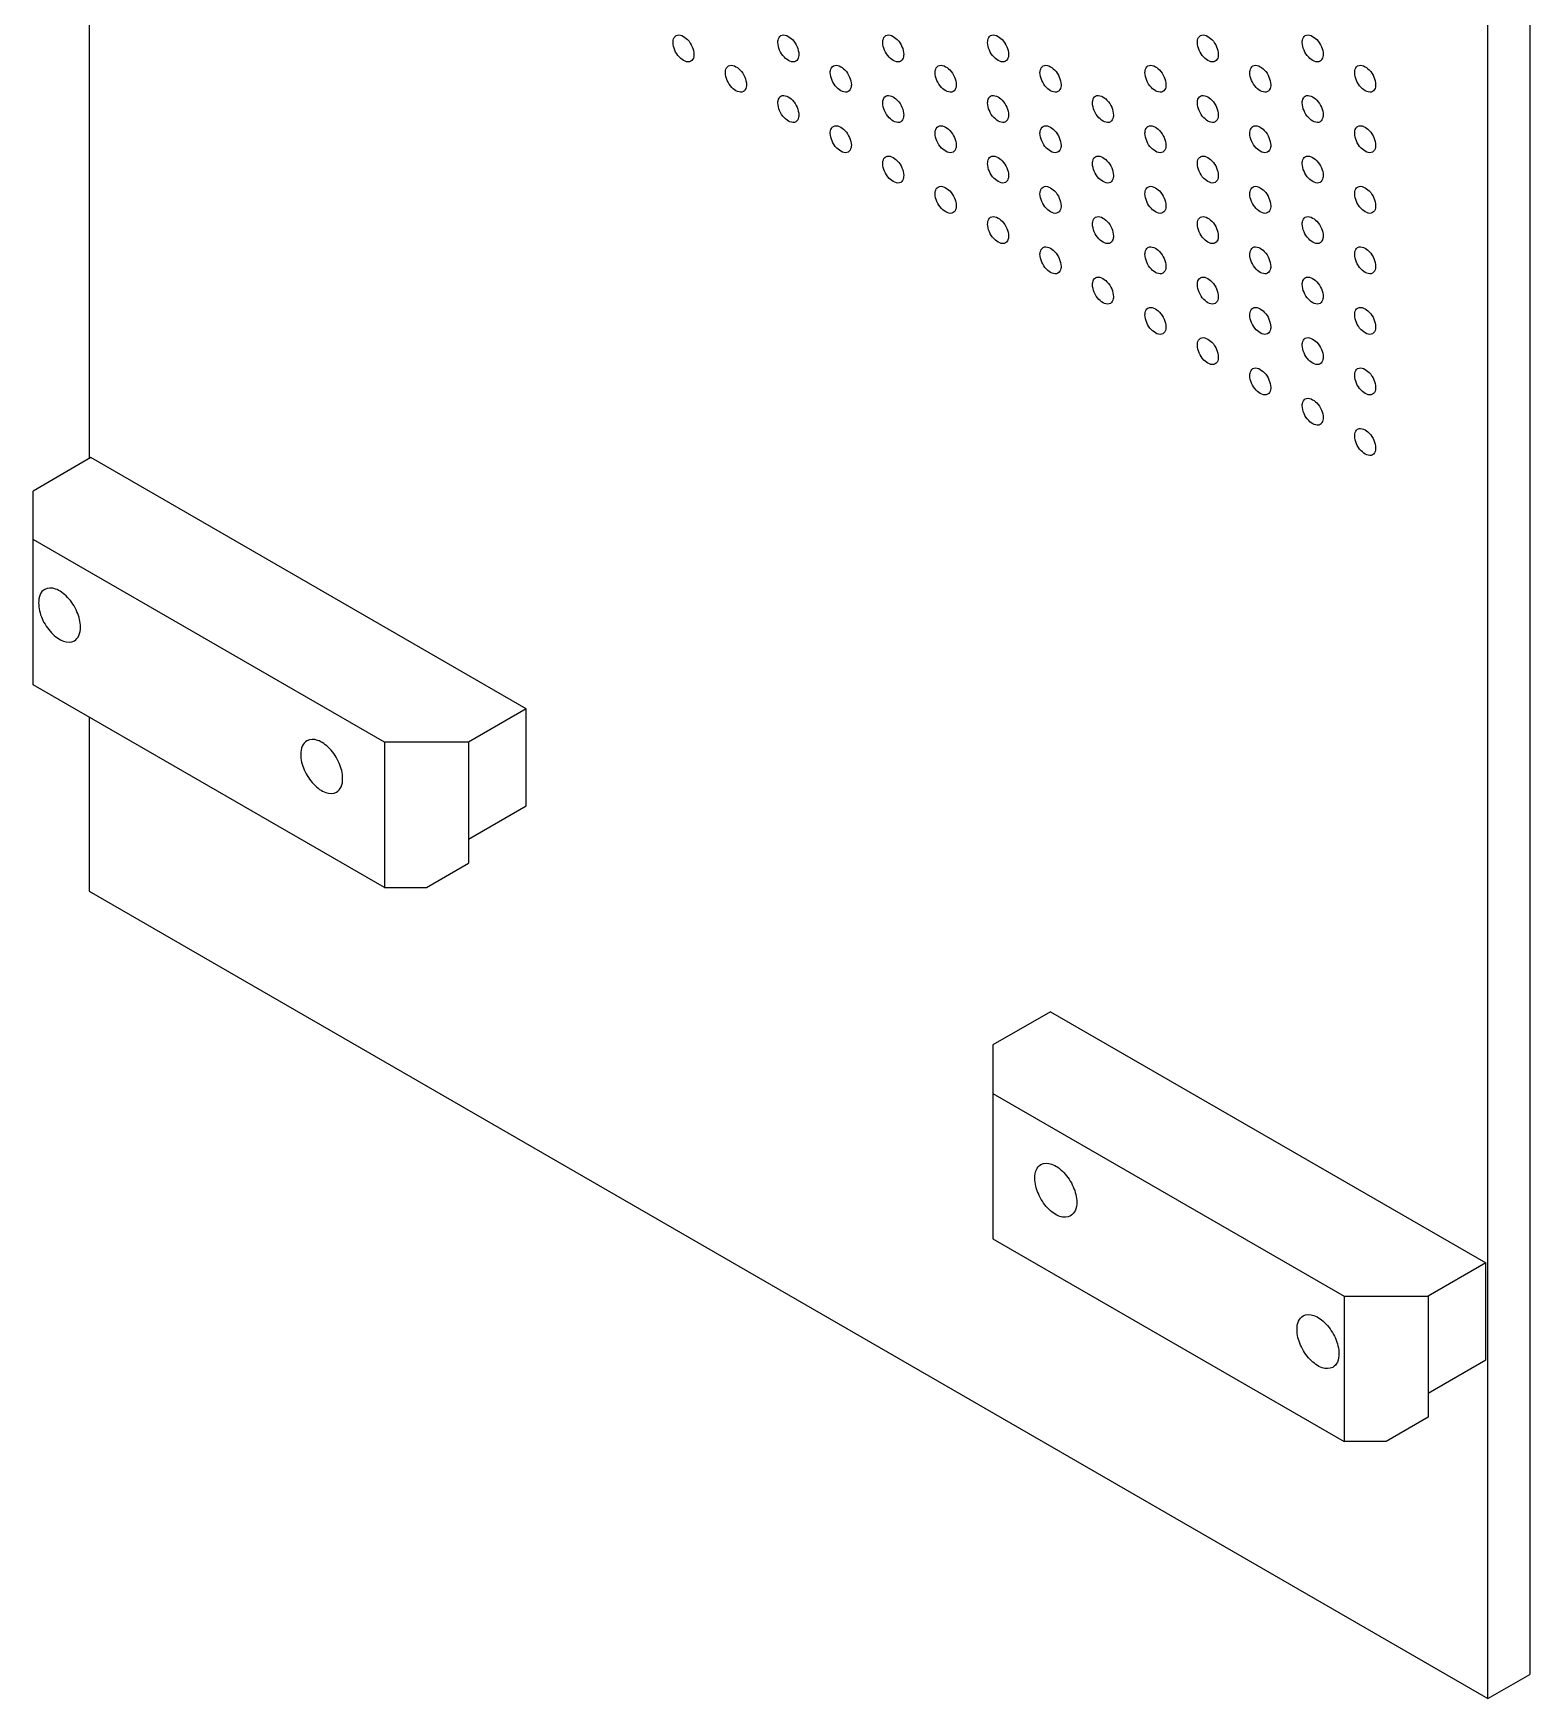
# Model space of a CAD drawing. Header units: millimetres. Extents: x 0 to 1189, y 0 to 858.
# Drawn here: x 881.5 to 982.4, y 364.9 to 477.2 of the extents above; entities that cross this region are included whole.
import ezdxf

# ---------------------------------------------------------------- set-up
doc = ezdxf.new("R2010")
doc.units = ezdxf.units.MM
doc.header["$LTSCALE"] = 65.395
doc.layers.get('0').update_dxf_attribs({"linetype": 'CONTINUOUS'})
doc.layers.add('AXIS', color=7, linetype='CONTINUOUS')

msp = doc.modelspace()

# ---------------------------------------------------------------- linework, layer by layer
at = {"color": 7, "linetype": 'Continuous'}
for p, q in [((885.27, 694.54), (885.27, 448.53)), ((982.41, 641.72), (982.41, 366.56)), ((979.58, 364.93), (979.58, 640.09)), ((885.4, 448.61), (881.51, 446.36)), ((914.75, 431.67), (885.4, 448.61)), ((881.51, 433.3), (881.51, 446.36)), ((905.2, 429.42), (881.51, 443.1)), ((905.2, 419.62), (881.51, 433.3)), ((914.75, 431.67), (910.86, 429.42)), ((914.75, 425.13), (914.75, 431.67)), ((885.27, 431.13), (885.27, 419.38)), ((910.86, 429.42), (905.2, 429.42)), ((905.2, 429.42), (905.2, 419.62)), ((910.86, 429.42), (910.86, 421.26)), ((910.86, 422.89), (914.75, 425.13)), ((908.03, 419.62), (910.86, 421.26)), ((885.27, 419.38), (979.58, 364.93)), ((905.2, 419.62), (908.03, 419.62)), ((950.1, 411.25), (946.21, 409.01)), ((950.1, 411.25), (979.45, 394.31)), ((946.21, 409.01), (946.21, 395.94)), ((946.21, 405.74), (969.9, 392.07)), ((946.21, 395.94), (969.9, 382.27)), ((979.45, 394.31), (975.56, 392.07)), ((979.45, 387.78), (979.45, 394.31)), ((969.9, 392.07), (975.56, 392.07)), ((969.9, 392.07), (969.9, 382.27)), ((975.56, 392.07), (975.56, 383.9)), ((975.56, 385.53), (979.45, 387.78)), ((975.56, 383.9), (972.73, 382.27)), ((972.73, 382.27), (969.9, 382.27)), ((979.58, 364.93), (982.41, 366.56))]:
    msp.add_line(p, q, dxfattribs=at)
for points, knots in [([(882.28, 439.73), (882.14, 439.65), (881.91, 439.36), (881.87, 439), (881.87, 438.81)], [0, 0, 0, 0, 0.44925, 1, 1, 1, 1]), ([(884.69, 437.18), (884.69, 437.53), (884.5, 438.27), (883.99, 439.06), (883.44, 439.54), (882.95, 439.82), (882.49, 439.85), (882.28, 439.73)], [0, 0, 0, 0, 0.271099, 0.563793, 0.698524, 0.816708, 1, 1, 1, 1]), ([(881.87, 438.81), (881.87, 438.45), (882.06, 437.71), (882.57, 436.92), (883.11, 436.45), (883.61, 436.16), (884.07, 436.14), (884.28, 436.26)], [0, 0, 0, 0, 0.271099, 0.563793, 0.698524, 0.816708, 1, 1, 1, 1]), ([(884.28, 436.26), (884.41, 436.34), (884.65, 436.63), (884.69, 436.99), (884.69, 437.18)], [0, 0, 0, 0, 0.44925, 1, 1, 1, 1]), ([(899.96, 429.52), (899.82, 429.44), (899.59, 429.15), (899.54, 428.79), (899.54, 428.6)], [0, 0, 0, 0, 0.44925, 1, 1, 1, 1]), ([(902.37, 426.97), (902.37, 427.33), (902.17, 428.07), (901.67, 428.86), (901.12, 429.33), (900.62, 429.62), (900.17, 429.64), (899.96, 429.52)], [0, 0, 0, 0, 0.271099, 0.563793, 0.698524, 0.816708, 1, 1, 1, 1]), ([(899.54, 428.6), (899.54, 428.25), (899.74, 427.51), (900.25, 426.72), (900.79, 426.24), (901.29, 425.96), (901.75, 425.93), (901.96, 426.05)], [0, 0, 0, 0, 0.271099, 0.563793, 0.698524, 0.816708, 1, 1, 1, 1]), ([(901.96, 426.05), (902.09, 426.13), (902.33, 426.42), (902.37, 426.78), (902.37, 426.97)], [0, 0, 0, 0, 0.44925, 1, 1, 1, 1])]:
    msp.add_open_spline(points, degree=3, knots=knots, dxfattribs=at)
at = {"layer": 'AXIS', "color": 7, "linetype": 'Continuous'}
for points, knots in [([(924.65, 476.61), (924.65, 476.66), (924.66, 476.83), (924.75, 477.01), (924.85, 477.07)], [0, 0, 0, 0, 0.294485, 1, 1, 1, 1]), ([(925.85, 475.34), (925.62, 475.2), (925.06, 475.53), (924.75, 476.06), (924.65, 476.43), (924.65, 476.61)], [0, 0, 0, 0, 0.422457, 0.722247, 1, 1, 1, 1]), ([(924.85, 477.07), (925.09, 477.21), (925.64, 476.87), (925.95, 476.35), (926.06, 475.97), (926.06, 475.79)], [0, 0, 0, 0, 0.422457, 0.722247, 1, 1, 1, 1]), ([(931.72, 476.61), (931.72, 476.66), (931.73, 476.83), (931.82, 477.01), (931.92, 477.07)], [0, 0, 0, 0, 0.294485, 1, 1, 1, 1]), ([(932.92, 475.34), (932.69, 475.2), (932.14, 475.53), (931.82, 476.06), (931.72, 476.43), (931.72, 476.61)], [0, 0, 0, 0, 0.422457, 0.722247, 1, 1, 1, 1]), ([(931.92, 477.07), (932.16, 477.21), (932.71, 476.87), (933.02, 476.35), (933.13, 475.97), (933.13, 475.79)], [0, 0, 0, 0, 0.422457, 0.722247, 1, 1, 1, 1]), ([(938.79, 476.61), (938.79, 476.66), (938.8, 476.83), (938.89, 477.01), (938.99, 477.07)], [0, 0, 0, 0, 0.294485, 1, 1, 1, 1]), ([(940, 475.34), (939.76, 475.2), (939.21, 475.53), (938.89, 476.06), (938.79, 476.43), (938.79, 476.61)], [0, 0, 0, 0, 0.422457, 0.722247, 1, 1, 1, 1]), ([(938.99, 477.07), (939.23, 477.21), (939.78, 476.87), (940.1, 476.35), (940.2, 475.97), (940.2, 475.79)], [0, 0, 0, 0, 0.422457, 0.722247, 1, 1, 1, 1]), ([(945.86, 476.61), (945.86, 476.66), (945.87, 476.83), (945.96, 477.01), (946.06, 477.07)], [0, 0, 0, 0, 0.294485, 1, 1, 1, 1]), ([(947.07, 475.34), (946.83, 475.2), (946.28, 475.53), (945.96, 476.06), (945.86, 476.43), (945.86, 476.61)], [0, 0, 0, 0, 0.422457, 0.722247, 1, 1, 1, 1]), ([(946.06, 477.07), (946.3, 477.21), (946.85, 476.87), (947.17, 476.35), (947.27, 475.97), (947.27, 475.79)], [0, 0, 0, 0, 0.422457, 0.722247, 1, 1, 1, 1]), ([(960, 476.61), (960, 476.66), (960.01, 476.83), (960.1, 477.01), (960.21, 477.07)], [0, 0, 0, 0, 0.294485, 1, 1, 1, 1]), ([(961.21, 475.34), (960.97, 475.2), (960.42, 475.53), (960.11, 476.06), (960, 476.43), (960, 476.61)], [0, 0, 0, 0, 0.422457, 0.722247, 1, 1, 1, 1]), ([(960.21, 477.07), (960.44, 477.21), (961, 476.87), (961.31, 476.35), (961.41, 475.97), (961.41, 475.79)], [0, 0, 0, 0, 0.422457, 0.722247, 1, 1, 1, 1]), ([(967.07, 476.61), (967.07, 476.66), (967.08, 476.83), (967.17, 477.01), (967.28, 477.07)], [0, 0, 0, 0, 0.294485, 1, 1, 1, 1]), ([(968.28, 475.34), (968.04, 475.2), (967.49, 475.53), (967.18, 476.06), (967.07, 476.43), (967.07, 476.61)], [0, 0, 0, 0, 0.422457, 0.722247, 1, 1, 1, 1]), ([(967.28, 477.07), (967.51, 477.21), (968.07, 476.87), (968.38, 476.35), (968.49, 475.97), (968.49, 475.79)], [0, 0, 0, 0, 0.422457, 0.722247, 1, 1, 1, 1]), ([(926.06, 475.79), (926.06, 475.74), (926.05, 475.58), (925.96, 475.4), (925.85, 475.34)], [0, 0, 0, 0, 0.294485, 1, 1, 1, 1]), ([(928.18, 474.57), (928.18, 474.62), (928.19, 474.79), (928.28, 474.97), (928.39, 475.03)], [0, 0, 0, 0, 0.294485, 1, 1, 1, 1]), ([(928.39, 475.03), (928.62, 475.16), (929.18, 474.83), (929.49, 474.31), (929.6, 473.93), (929.6, 473.75)], [0, 0, 0, 0, 0.422457, 0.722247, 1, 1, 1, 1]), ([(933.13, 475.79), (933.13, 475.74), (933.12, 475.58), (933.03, 475.4), (932.92, 475.34)], [0, 0, 0, 0, 0.294485, 1, 1, 1, 1]), ([(935.25, 474.57), (935.25, 474.62), (935.26, 474.79), (935.35, 474.97), (935.46, 475.03)], [0, 0, 0, 0, 0.294485, 1, 1, 1, 1]), ([(935.46, 475.03), (935.69, 475.16), (936.25, 474.83), (936.56, 474.31), (936.67, 473.93), (936.67, 473.75)], [0, 0, 0, 0, 0.422457, 0.722247, 1, 1, 1, 1]), ([(940.2, 475.79), (940.2, 475.74), (940.19, 475.58), (940.1, 475.4), (940, 475.34)], [0, 0, 0, 0, 0.294485, 1, 1, 1, 1]), ([(942.32, 474.57), (942.32, 474.62), (942.33, 474.79), (942.42, 474.97), (942.53, 475.03)], [0, 0, 0, 0, 0.294485, 1, 1, 1, 1]), ([(942.53, 475.03), (942.76, 475.16), (943.32, 474.83), (943.63, 474.31), (943.74, 473.93), (943.74, 473.75)], [0, 0, 0, 0, 0.422457, 0.722247, 1, 1, 1, 1]), ([(947.27, 475.79), (947.27, 475.74), (947.26, 475.58), (947.17, 475.4), (947.07, 475.34)], [0, 0, 0, 0, 0.294485, 1, 1, 1, 1]), ([(949.39, 474.57), (949.39, 474.62), (949.41, 474.79), (949.5, 474.97), (949.6, 475.03)], [0, 0, 0, 0, 0.294485, 1, 1, 1, 1]), ([(949.6, 475.03), (949.84, 475.16), (950.39, 474.83), (950.7, 474.31), (950.81, 473.93), (950.81, 473.75)], [0, 0, 0, 0, 0.422457, 0.722247, 1, 1, 1, 1]), ([(956.47, 474.57), (956.47, 474.62), (956.48, 474.79), (956.57, 474.97), (956.67, 475.03)], [0, 0, 0, 0, 0.294485, 1, 1, 1, 1]), ([(956.67, 475.03), (956.91, 475.16), (957.46, 474.83), (957.77, 474.31), (957.88, 473.93), (957.88, 473.75)], [0, 0, 0, 0, 0.422457, 0.722247, 1, 1, 1, 1]), ([(961.41, 475.79), (961.41, 475.74), (961.4, 475.58), (961.31, 475.4), (961.21, 475.34)], [0, 0, 0, 0, 0.294485, 1, 1, 1, 1]), ([(963.54, 474.57), (963.54, 474.62), (963.55, 474.79), (963.64, 474.97), (963.74, 475.03)], [0, 0, 0, 0, 0.294485, 1, 1, 1, 1]), ([(963.74, 475.03), (963.98, 475.16), (964.53, 474.83), (964.84, 474.31), (964.95, 473.93), (964.95, 473.75)], [0, 0, 0, 0, 0.422457, 0.722247, 1, 1, 1, 1]), ([(968.49, 475.79), (968.49, 475.74), (968.47, 475.58), (968.38, 475.4), (968.28, 475.34)], [0, 0, 0, 0, 0.294485, 1, 1, 1, 1]), ([(970.61, 474.57), (970.61, 474.62), (970.62, 474.79), (970.71, 474.97), (970.81, 475.03)], [0, 0, 0, 0, 0.294485, 1, 1, 1, 1]), ([(970.81, 475.03), (971.05, 475.16), (971.6, 474.83), (971.92, 474.31), (972.02, 473.93), (972.02, 473.75)], [0, 0, 0, 0, 0.422457, 0.722247, 1, 1, 1, 1]), ([(929.39, 473.3), (929.15, 473.16), (928.6, 473.49), (928.29, 474.02), (928.18, 474.39), (928.18, 474.57)], [0, 0, 0, 0, 0.422457, 0.722247, 1, 1, 1, 1]), ([(936.46, 473.3), (936.22, 473.16), (935.67, 473.49), (935.36, 474.02), (935.25, 474.39), (935.25, 474.57)], [0, 0, 0, 0, 0.422457, 0.722247, 1, 1, 1, 1]), ([(943.53, 473.3), (943.3, 473.16), (942.74, 473.49), (942.43, 474.02), (942.32, 474.39), (942.32, 474.57)], [0, 0, 0, 0, 0.422457, 0.722247, 1, 1, 1, 1]), ([(950.6, 473.3), (950.37, 473.16), (949.81, 473.49), (949.5, 474.02), (949.39, 474.39), (949.39, 474.57)], [0, 0, 0, 0, 0.422457, 0.722247, 1, 1, 1, 1]), ([(957.67, 473.3), (957.44, 473.16), (956.88, 473.49), (956.57, 474.02), (956.47, 474.39), (956.47, 474.57)], [0, 0, 0, 0, 0.422457, 0.722247, 1, 1, 1, 1]), ([(964.74, 473.3), (964.51, 473.16), (963.95, 473.49), (963.64, 474.02), (963.54, 474.39), (963.54, 474.57)], [0, 0, 0, 0, 0.422457, 0.722247, 1, 1, 1, 1]), ([(971.82, 473.3), (971.58, 473.16), (971.03, 473.49), (970.71, 474.02), (970.61, 474.39), (970.61, 474.57)], [0, 0, 0, 0, 0.422457, 0.722247, 1, 1, 1, 1]), ([(929.6, 473.75), (929.6, 473.7), (929.58, 473.53), (929.49, 473.36), (929.39, 473.3)], [0, 0, 0, 0, 0.294485, 1, 1, 1, 1]), ([(931.72, 472.53), (931.72, 472.58), (931.73, 472.75), (931.82, 472.93), (931.92, 472.99)], [0, 0, 0, 0, 0.294485, 1, 1, 1, 1]), ([(931.92, 472.99), (932.16, 473.12), (932.71, 472.79), (933.02, 472.27), (933.13, 471.89), (933.13, 471.71)], [0, 0, 0, 0, 0.422457, 0.722247, 1, 1, 1, 1]), ([(936.67, 473.75), (936.67, 473.7), (936.65, 473.53), (936.56, 473.36), (936.46, 473.3)], [0, 0, 0, 0, 0.294485, 1, 1, 1, 1]), ([(938.79, 472.53), (938.79, 472.58), (938.8, 472.75), (938.89, 472.93), (938.99, 472.99)], [0, 0, 0, 0, 0.294485, 1, 1, 1, 1]), ([(938.99, 472.99), (939.23, 473.12), (939.78, 472.79), (940.1, 472.27), (940.2, 471.89), (940.2, 471.71)], [0, 0, 0, 0, 0.422457, 0.722247, 1, 1, 1, 1]), ([(943.74, 473.75), (943.74, 473.7), (943.73, 473.53), (943.64, 473.36), (943.53, 473.3)], [0, 0, 0, 0, 0.294485, 1, 1, 1, 1]), ([(945.86, 472.53), (945.86, 472.58), (945.87, 472.75), (945.96, 472.93), (946.06, 472.99)], [0, 0, 0, 0, 0.294485, 1, 1, 1, 1]), ([(946.06, 472.99), (946.3, 473.12), (946.85, 472.79), (947.17, 472.27), (947.27, 471.89), (947.27, 471.71)], [0, 0, 0, 0, 0.422457, 0.722247, 1, 1, 1, 1]), ([(950.81, 473.75), (950.81, 473.7), (950.8, 473.53), (950.71, 473.36), (950.6, 473.3)], [0, 0, 0, 0, 0.294485, 1, 1, 1, 1]), ([(952.93, 472.53), (952.93, 472.58), (952.94, 472.75), (953.03, 472.93), (953.14, 472.99)], [0, 0, 0, 0, 0.294485, 1, 1, 1, 1]), ([(953.14, 472.99), (953.37, 473.12), (953.92, 472.79), (954.24, 472.27), (954.34, 471.89), (954.34, 471.71)], [0, 0, 0, 0, 0.422457, 0.722247, 1, 1, 1, 1]), ([(957.88, 473.75), (957.88, 473.7), (957.87, 473.53), (957.78, 473.36), (957.67, 473.3)], [0, 0, 0, 0, 0.294485, 1, 1, 1, 1]), ([(960, 472.53), (960, 472.58), (960.01, 472.75), (960.1, 472.93), (960.21, 472.99)], [0, 0, 0, 0, 0.294485, 1, 1, 1, 1]), ([(960.21, 472.99), (960.44, 473.12), (961, 472.79), (961.31, 472.27), (961.41, 471.89), (961.41, 471.71)], [0, 0, 0, 0, 0.422457, 0.722247, 1, 1, 1, 1]), ([(964.95, 473.75), (964.95, 473.7), (964.94, 473.53), (964.85, 473.36), (964.74, 473.3)], [0, 0, 0, 0, 0.294485, 1, 1, 1, 1]), ([(967.07, 472.53), (967.07, 472.58), (967.08, 472.75), (967.17, 472.93), (967.28, 472.99)], [0, 0, 0, 0, 0.294485, 1, 1, 1, 1]), ([(967.28, 472.99), (967.51, 473.12), (968.07, 472.79), (968.38, 472.27), (968.49, 471.89), (968.49, 471.71)], [0, 0, 0, 0, 0.422457, 0.722247, 1, 1, 1, 1]), ([(972.02, 473.75), (972.02, 473.7), (972.01, 473.53), (971.92, 473.36), (971.82, 473.3)], [0, 0, 0, 0, 0.294485, 1, 1, 1, 1]), ([(932.92, 471.25), (932.69, 471.12), (932.14, 471.45), (931.82, 471.98), (931.72, 472.35), (931.72, 472.53)], [0, 0, 0, 0, 0.422457, 0.722247, 1, 1, 1, 1]), ([(933.13, 471.71), (933.13, 471.66), (933.12, 471.49), (933.03, 471.32), (932.92, 471.25)], [0, 0, 0, 0, 0.294485, 1, 1, 1, 1]), ([(940, 471.25), (939.76, 471.12), (939.21, 471.45), (938.89, 471.98), (938.79, 472.35), (938.79, 472.53)], [0, 0, 0, 0, 0.422457, 0.722247, 1, 1, 1, 1]), ([(940.2, 471.71), (940.2, 471.66), (940.19, 471.49), (940.1, 471.32), (940, 471.25)], [0, 0, 0, 0, 0.294485, 1, 1, 1, 1]), ([(947.07, 471.25), (946.83, 471.12), (946.28, 471.45), (945.96, 471.98), (945.86, 472.35), (945.86, 472.53)], [0, 0, 0, 0, 0.422457, 0.722247, 1, 1, 1, 1]), ([(947.27, 471.71), (947.27, 471.66), (947.26, 471.49), (947.17, 471.32), (947.07, 471.25)], [0, 0, 0, 0, 0.294485, 1, 1, 1, 1]), ([(954.14, 471.25), (953.9, 471.12), (953.35, 471.45), (953.04, 471.98), (952.93, 472.35), (952.93, 472.53)], [0, 0, 0, 0, 0.422457, 0.722247, 1, 1, 1, 1]), ([(954.34, 471.71), (954.34, 471.66), (954.33, 471.49), (954.24, 471.32), (954.14, 471.25)], [0, 0, 0, 0, 0.294485, 1, 1, 1, 1]), ([(961.21, 471.25), (960.97, 471.12), (960.42, 471.45), (960.11, 471.98), (960, 472.35), (960, 472.53)], [0, 0, 0, 0, 0.422457, 0.722247, 1, 1, 1, 1]), ([(961.41, 471.71), (961.41, 471.66), (961.4, 471.49), (961.31, 471.32), (961.21, 471.25)], [0, 0, 0, 0, 0.294485, 1, 1, 1, 1]), ([(968.28, 471.25), (968.04, 471.12), (967.49, 471.45), (967.18, 471.98), (967.07, 472.35), (967.07, 472.53)], [0, 0, 0, 0, 0.422457, 0.722247, 1, 1, 1, 1]), ([(968.49, 471.71), (968.49, 471.66), (968.47, 471.49), (968.38, 471.32), (968.28, 471.25)], [0, 0, 0, 0, 0.294485, 1, 1, 1, 1]), ([(935.25, 470.49), (935.25, 470.54), (935.26, 470.71), (935.35, 470.88), (935.46, 470.94)], [0, 0, 0, 0, 0.294485, 1, 1, 1, 1]), ([(935.46, 470.94), (935.69, 471.08), (936.25, 470.75), (936.56, 470.22), (936.67, 469.85), (936.67, 469.67)], [0, 0, 0, 0, 0.422457, 0.722247, 1, 1, 1, 1]), ([(942.32, 470.49), (942.32, 470.54), (942.33, 470.71), (942.42, 470.88), (942.53, 470.94)], [0, 0, 0, 0, 0.294485, 1, 1, 1, 1]), ([(942.53, 470.94), (942.76, 471.08), (943.32, 470.75), (943.63, 470.22), (943.74, 469.85), (943.74, 469.67)], [0, 0, 0, 0, 0.422457, 0.722247, 1, 1, 1, 1]), ([(949.39, 470.49), (949.39, 470.54), (949.41, 470.71), (949.5, 470.88), (949.6, 470.94)], [0, 0, 0, 0, 0.294485, 1, 1, 1, 1]), ([(949.6, 470.94), (949.84, 471.08), (950.39, 470.75), (950.7, 470.22), (950.81, 469.85), (950.81, 469.67)], [0, 0, 0, 0, 0.422457, 0.722247, 1, 1, 1, 1]), ([(956.47, 470.49), (956.47, 470.54), (956.48, 470.71), (956.57, 470.88), (956.67, 470.94)], [0, 0, 0, 0, 0.294485, 1, 1, 1, 1]), ([(956.67, 470.94), (956.91, 471.08), (957.46, 470.75), (957.77, 470.22), (957.88, 469.85), (957.88, 469.67)], [0, 0, 0, 0, 0.422457, 0.722247, 1, 1, 1, 1]), ([(963.54, 470.49), (963.54, 470.54), (963.55, 470.71), (963.64, 470.88), (963.74, 470.94)], [0, 0, 0, 0, 0.294485, 1, 1, 1, 1]), ([(963.74, 470.94), (963.98, 471.08), (964.53, 470.75), (964.84, 470.22), (964.95, 469.85), (964.95, 469.67)], [0, 0, 0, 0, 0.422457, 0.722247, 1, 1, 1, 1]), ([(970.61, 470.49), (970.61, 470.54), (970.62, 470.71), (970.71, 470.88), (970.81, 470.94)], [0, 0, 0, 0, 0.294485, 1, 1, 1, 1]), ([(970.81, 470.94), (971.05, 471.08), (971.6, 470.75), (971.92, 470.22), (972.02, 469.85), (972.02, 469.67)], [0, 0, 0, 0, 0.422457, 0.722247, 1, 1, 1, 1]), ([(936.46, 469.21), (936.22, 469.08), (935.67, 469.41), (935.36, 469.93), (935.25, 470.31), (935.25, 470.49)], [0, 0, 0, 0, 0.422457, 0.722247, 1, 1, 1, 1]), ([(936.67, 469.67), (936.67, 469.62), (936.65, 469.45), (936.56, 469.27), (936.46, 469.21)], [0, 0, 0, 0, 0.294485, 1, 1, 1, 1]), ([(943.53, 469.21), (943.3, 469.08), (942.74, 469.41), (942.43, 469.93), (942.32, 470.31), (942.32, 470.49)], [0, 0, 0, 0, 0.422457, 0.722247, 1, 1, 1, 1]), ([(943.74, 469.67), (943.74, 469.62), (943.73, 469.45), (943.64, 469.27), (943.53, 469.21)], [0, 0, 0, 0, 0.294485, 1, 1, 1, 1]), ([(950.6, 469.21), (950.37, 469.08), (949.81, 469.41), (949.5, 469.93), (949.39, 470.31), (949.39, 470.49)], [0, 0, 0, 0, 0.422457, 0.722247, 1, 1, 1, 1]), ([(950.81, 469.67), (950.81, 469.62), (950.8, 469.45), (950.71, 469.27), (950.6, 469.21)], [0, 0, 0, 0, 0.294485, 1, 1, 1, 1]), ([(957.67, 469.21), (957.44, 469.08), (956.88, 469.41), (956.57, 469.93), (956.47, 470.31), (956.47, 470.49)], [0, 0, 0, 0, 0.422457, 0.722247, 1, 1, 1, 1]), ([(957.88, 469.67), (957.88, 469.62), (957.87, 469.45), (957.78, 469.27), (957.67, 469.21)], [0, 0, 0, 0, 0.294485, 1, 1, 1, 1]), ([(964.74, 469.21), (964.51, 469.08), (963.95, 469.41), (963.64, 469.93), (963.54, 470.31), (963.54, 470.49)], [0, 0, 0, 0, 0.422457, 0.722247, 1, 1, 1, 1]), ([(964.95, 469.67), (964.95, 469.62), (964.94, 469.45), (964.85, 469.27), (964.74, 469.21)], [0, 0, 0, 0, 0.294485, 1, 1, 1, 1]), ([(971.82, 469.21), (971.58, 469.08), (971.03, 469.41), (970.71, 469.93), (970.61, 470.31), (970.61, 470.49)], [0, 0, 0, 0, 0.422457, 0.722247, 1, 1, 1, 1]), ([(972.02, 469.67), (972.02, 469.62), (972.01, 469.45), (971.92, 469.27), (971.82, 469.21)], [0, 0, 0, 0, 0.294485, 1, 1, 1, 1]), ([(938.79, 468.45), (938.79, 468.5), (938.8, 468.67), (938.89, 468.84), (938.99, 468.9)], [0, 0, 0, 0, 0.294485, 1, 1, 1, 1]), ([(940, 467.17), (939.76, 467.04), (939.21, 467.37), (938.89, 467.89), (938.79, 468.27), (938.79, 468.45)], [0, 0, 0, 0, 0.422457, 0.722247, 1, 1, 1, 1]), ([(938.99, 468.9), (939.23, 469.04), (939.78, 468.71), (940.1, 468.18), (940.2, 467.81), (940.2, 467.63)], [0, 0, 0, 0, 0.422457, 0.722247, 1, 1, 1, 1]), ([(945.86, 468.45), (945.86, 468.5), (945.87, 468.67), (945.96, 468.84), (946.06, 468.9)], [0, 0, 0, 0, 0.294485, 1, 1, 1, 1]), ([(947.07, 467.17), (946.83, 467.04), (946.28, 467.37), (945.96, 467.89), (945.86, 468.27), (945.86, 468.45)], [0, 0, 0, 0, 0.422457, 0.722247, 1, 1, 1, 1]), ([(946.06, 468.9), (946.3, 469.04), (946.85, 468.71), (947.17, 468.18), (947.27, 467.81), (947.27, 467.63)], [0, 0, 0, 0, 0.422457, 0.722247, 1, 1, 1, 1]), ([(952.93, 468.45), (952.93, 468.5), (952.94, 468.67), (953.03, 468.84), (953.14, 468.9)], [0, 0, 0, 0, 0.294485, 1, 1, 1, 1]), ([(954.14, 467.17), (953.9, 467.04), (953.35, 467.37), (953.04, 467.89), (952.93, 468.27), (952.93, 468.45)], [0, 0, 0, 0, 0.422457, 0.722247, 1, 1, 1, 1]), ([(953.14, 468.9), (953.37, 469.04), (953.92, 468.71), (954.24, 468.18), (954.34, 467.81), (954.34, 467.63)], [0, 0, 0, 0, 0.422457, 0.722247, 1, 1, 1, 1]), ([(960, 468.45), (960, 468.5), (960.01, 468.67), (960.1, 468.84), (960.21, 468.9)], [0, 0, 0, 0, 0.294485, 1, 1, 1, 1]), ([(961.21, 467.17), (960.97, 467.04), (960.42, 467.37), (960.11, 467.89), (960, 468.27), (960, 468.45)], [0, 0, 0, 0, 0.422457, 0.722247, 1, 1, 1, 1]), ([(960.21, 468.9), (960.44, 469.04), (961, 468.71), (961.31, 468.18), (961.41, 467.81), (961.41, 467.63)], [0, 0, 0, 0, 0.422457, 0.722247, 1, 1, 1, 1]), ([(967.07, 468.45), (967.07, 468.5), (967.08, 468.67), (967.17, 468.84), (967.28, 468.9)], [0, 0, 0, 0, 0.294485, 1, 1, 1, 1]), ([(968.28, 467.17), (968.04, 467.04), (967.49, 467.37), (967.18, 467.89), (967.07, 468.27), (967.07, 468.45)], [0, 0, 0, 0, 0.422457, 0.722247, 1, 1, 1, 1]), ([(967.28, 468.9), (967.51, 469.04), (968.07, 468.71), (968.38, 468.18), (968.49, 467.81), (968.49, 467.63)], [0, 0, 0, 0, 0.422457, 0.722247, 1, 1, 1, 1]), ([(940.2, 467.63), (940.2, 467.58), (940.19, 467.41), (940.1, 467.23), (940, 467.17)], [0, 0, 0, 0, 0.294485, 1, 1, 1, 1]), ([(947.27, 467.63), (947.27, 467.58), (947.26, 467.41), (947.17, 467.23), (947.07, 467.17)], [0, 0, 0, 0, 0.294485, 1, 1, 1, 1]), ([(954.34, 467.63), (954.34, 467.58), (954.33, 467.41), (954.24, 467.23), (954.14, 467.17)], [0, 0, 0, 0, 0.294485, 1, 1, 1, 1]), ([(961.41, 467.63), (961.41, 467.58), (961.4, 467.41), (961.31, 467.23), (961.21, 467.17)], [0, 0, 0, 0, 0.294485, 1, 1, 1, 1]), ([(968.49, 467.63), (968.49, 467.58), (968.47, 467.41), (968.38, 467.23), (968.28, 467.17)], [0, 0, 0, 0, 0.294485, 1, 1, 1, 1]), ([(942.32, 466.41), (942.32, 466.46), (942.33, 466.62), (942.42, 466.8), (942.53, 466.86)], [0, 0, 0, 0, 0.294485, 1, 1, 1, 1]), ([(943.53, 465.13), (943.3, 464.99), (942.74, 465.33), (942.43, 465.85), (942.32, 466.23), (942.32, 466.41)], [0, 0, 0, 0, 0.422457, 0.722247, 1, 1, 1, 1]), ([(942.53, 466.86), (942.76, 467), (943.32, 466.67), (943.63, 466.14), (943.74, 465.77), (943.74, 465.59)], [0, 0, 0, 0, 0.422457, 0.722247, 1, 1, 1, 1]), ([(949.39, 466.41), (949.39, 466.46), (949.41, 466.62), (949.5, 466.8), (949.6, 466.86)], [0, 0, 0, 0, 0.294485, 1, 1, 1, 1]), ([(950.6, 465.13), (950.37, 464.99), (949.81, 465.33), (949.5, 465.85), (949.39, 466.23), (949.39, 466.41)], [0, 0, 0, 0, 0.422457, 0.722247, 1, 1, 1, 1]), ([(949.6, 466.86), (949.84, 467), (950.39, 466.67), (950.7, 466.14), (950.81, 465.77), (950.81, 465.59)], [0, 0, 0, 0, 0.422457, 0.722247, 1, 1, 1, 1]), ([(956.47, 466.41), (956.47, 466.46), (956.48, 466.62), (956.57, 466.8), (956.67, 466.86)], [0, 0, 0, 0, 0.294485, 1, 1, 1, 1]), ([(957.67, 465.13), (957.44, 464.99), (956.88, 465.33), (956.57, 465.85), (956.47, 466.23), (956.47, 466.41)], [0, 0, 0, 0, 0.422457, 0.722247, 1, 1, 1, 1]), ([(956.67, 466.86), (956.91, 467), (957.46, 466.67), (957.77, 466.14), (957.88, 465.77), (957.88, 465.59)], [0, 0, 0, 0, 0.422457, 0.722247, 1, 1, 1, 1]), ([(963.54, 466.41), (963.54, 466.46), (963.55, 466.62), (963.64, 466.8), (963.74, 466.86)], [0, 0, 0, 0, 0.294485, 1, 1, 1, 1]), ([(964.74, 465.13), (964.51, 464.99), (963.95, 465.33), (963.64, 465.85), (963.54, 466.23), (963.54, 466.41)], [0, 0, 0, 0, 0.422457, 0.722247, 1, 1, 1, 1]), ([(963.74, 466.86), (963.98, 467), (964.53, 466.67), (964.84, 466.14), (964.95, 465.77), (964.95, 465.59)], [0, 0, 0, 0, 0.422457, 0.722247, 1, 1, 1, 1]), ([(970.61, 466.41), (970.61, 466.46), (970.62, 466.62), (970.71, 466.8), (970.81, 466.86)], [0, 0, 0, 0, 0.294485, 1, 1, 1, 1]), ([(971.82, 465.13), (971.58, 464.99), (971.03, 465.33), (970.71, 465.85), (970.61, 466.23), (970.61, 466.41)], [0, 0, 0, 0, 0.422457, 0.722247, 1, 1, 1, 1]), ([(970.81, 466.86), (971.05, 467), (971.6, 466.67), (971.92, 466.14), (972.02, 465.77), (972.02, 465.59)], [0, 0, 0, 0, 0.422457, 0.722247, 1, 1, 1, 1]), ([(943.74, 465.59), (943.74, 465.54), (943.73, 465.37), (943.64, 465.19), (943.53, 465.13)], [0, 0, 0, 0, 0.294485, 1, 1, 1, 1]), ([(946.06, 464.82), (946.3, 464.96), (946.85, 464.63), (947.17, 464.1), (947.27, 463.73), (947.27, 463.55)], [0, 0, 0, 0, 0.422457, 0.722247, 1, 1, 1, 1]), ([(950.81, 465.59), (950.81, 465.54), (950.8, 465.37), (950.71, 465.19), (950.6, 465.13)], [0, 0, 0, 0, 0.294485, 1, 1, 1, 1]), ([(953.14, 464.82), (953.37, 464.96), (953.92, 464.63), (954.24, 464.1), (954.34, 463.73), (954.34, 463.55)], [0, 0, 0, 0, 0.422457, 0.722247, 1, 1, 1, 1]), ([(957.88, 465.59), (957.88, 465.54), (957.87, 465.37), (957.78, 465.19), (957.67, 465.13)], [0, 0, 0, 0, 0.294485, 1, 1, 1, 1]), ([(960.21, 464.82), (960.44, 464.96), (961, 464.63), (961.31, 464.1), (961.41, 463.73), (961.41, 463.55)], [0, 0, 0, 0, 0.422457, 0.722247, 1, 1, 1, 1]), ([(964.95, 465.59), (964.95, 465.54), (964.94, 465.37), (964.85, 465.19), (964.74, 465.13)], [0, 0, 0, 0, 0.294485, 1, 1, 1, 1]), ([(967.28, 464.82), (967.51, 464.96), (968.07, 464.63), (968.38, 464.1), (968.49, 463.73), (968.49, 463.55)], [0, 0, 0, 0, 0.422457, 0.722247, 1, 1, 1, 1]), ([(972.02, 465.59), (972.02, 465.54), (972.01, 465.37), (971.92, 465.19), (971.82, 465.13)], [0, 0, 0, 0, 0.294485, 1, 1, 1, 1]), ([(945.86, 464.36), (945.86, 464.41), (945.87, 464.58), (945.96, 464.76), (946.06, 464.82)], [0, 0, 0, 0, 0.294485, 1, 1, 1, 1]), ([(947.07, 463.09), (946.83, 462.95), (946.28, 463.28), (945.96, 463.81), (945.86, 464.19), (945.86, 464.36)], [0, 0, 0, 0, 0.422457, 0.722247, 1, 1, 1, 1]), ([(952.93, 464.36), (952.93, 464.41), (952.94, 464.58), (953.03, 464.76), (953.14, 464.82)], [0, 0, 0, 0, 0.294485, 1, 1, 1, 1]), ([(954.14, 463.09), (953.9, 462.95), (953.35, 463.28), (953.04, 463.81), (952.93, 464.19), (952.93, 464.36)], [0, 0, 0, 0, 0.422457, 0.722247, 1, 1, 1, 1]), ([(960, 464.36), (960, 464.41), (960.01, 464.58), (960.1, 464.76), (960.21, 464.82)], [0, 0, 0, 0, 0.294485, 1, 1, 1, 1]), ([(961.21, 463.09), (960.97, 462.95), (960.42, 463.28), (960.11, 463.81), (960, 464.19), (960, 464.36)], [0, 0, 0, 0, 0.422457, 0.722247, 1, 1, 1, 1]), ([(967.07, 464.36), (967.07, 464.41), (967.08, 464.58), (967.17, 464.76), (967.28, 464.82)], [0, 0, 0, 0, 0.294485, 1, 1, 1, 1]), ([(968.28, 463.09), (968.04, 462.95), (967.49, 463.28), (967.18, 463.81), (967.07, 464.19), (967.07, 464.36)], [0, 0, 0, 0, 0.422457, 0.722247, 1, 1, 1, 1]), ([(947.27, 463.55), (947.27, 463.5), (947.26, 463.33), (947.17, 463.15), (947.07, 463.09)], [0, 0, 0, 0, 0.294485, 1, 1, 1, 1]), ([(949.39, 462.32), (949.39, 462.37), (949.41, 462.54), (949.5, 462.72), (949.6, 462.78)], [0, 0, 0, 0, 0.294485, 1, 1, 1, 1]), ([(949.6, 462.78), (949.84, 462.92), (950.39, 462.59), (950.7, 462.06), (950.81, 461.68), (950.81, 461.51)], [0, 0, 0, 0, 0.422457, 0.722247, 1, 1, 1, 1]), ([(954.34, 463.55), (954.34, 463.5), (954.33, 463.33), (954.24, 463.15), (954.14, 463.09)], [0, 0, 0, 0, 0.294485, 1, 1, 1, 1]), ([(956.47, 462.32), (956.47, 462.37), (956.48, 462.54), (956.57, 462.72), (956.67, 462.78)], [0, 0, 0, 0, 0.294485, 1, 1, 1, 1]), ([(956.67, 462.78), (956.91, 462.92), (957.46, 462.59), (957.77, 462.06), (957.88, 461.68), (957.88, 461.51)], [0, 0, 0, 0, 0.422457, 0.722247, 1, 1, 1, 1]), ([(961.41, 463.55), (961.41, 463.5), (961.4, 463.33), (961.31, 463.15), (961.21, 463.09)], [0, 0, 0, 0, 0.294485, 1, 1, 1, 1]), ([(963.54, 462.32), (963.54, 462.37), (963.55, 462.54), (963.64, 462.72), (963.74, 462.78)], [0, 0, 0, 0, 0.294485, 1, 1, 1, 1]), ([(963.74, 462.78), (963.98, 462.92), (964.53, 462.59), (964.84, 462.06), (964.95, 461.68), (964.95, 461.51)], [0, 0, 0, 0, 0.422457, 0.722247, 1, 1, 1, 1]), ([(968.49, 463.55), (968.49, 463.5), (968.47, 463.33), (968.38, 463.15), (968.28, 463.09)], [0, 0, 0, 0, 0.294485, 1, 1, 1, 1]), ([(970.61, 462.32), (970.61, 462.37), (970.62, 462.54), (970.71, 462.72), (970.81, 462.78)], [0, 0, 0, 0, 0.294485, 1, 1, 1, 1]), ([(970.81, 462.78), (971.05, 462.92), (971.6, 462.59), (971.92, 462.06), (972.02, 461.68), (972.02, 461.51)], [0, 0, 0, 0, 0.422457, 0.722247, 1, 1, 1, 1]), ([(950.6, 461.05), (950.37, 460.91), (949.81, 461.24), (949.5, 461.77), (949.39, 462.14), (949.39, 462.32)], [0, 0, 0, 0, 0.422457, 0.722247, 1, 1, 1, 1]), ([(957.67, 461.05), (957.44, 460.91), (956.88, 461.24), (956.57, 461.77), (956.47, 462.14), (956.47, 462.32)], [0, 0, 0, 0, 0.422457, 0.722247, 1, 1, 1, 1]), ([(964.74, 461.05), (964.51, 460.91), (963.95, 461.24), (963.64, 461.77), (963.54, 462.14), (963.54, 462.32)], [0, 0, 0, 0, 0.422457, 0.722247, 1, 1, 1, 1]), ([(971.82, 461.05), (971.58, 460.91), (971.03, 461.24), (970.71, 461.77), (970.61, 462.14), (970.61, 462.32)], [0, 0, 0, 0, 0.422457, 0.722247, 1, 1, 1, 1]), ([(950.81, 461.51), (950.81, 461.46), (950.8, 461.29), (950.71, 461.11), (950.6, 461.05)], [0, 0, 0, 0, 0.294485, 1, 1, 1, 1]), ([(952.93, 460.28), (952.93, 460.33), (952.94, 460.5), (953.03, 460.68), (953.14, 460.74)], [0, 0, 0, 0, 0.294485, 1, 1, 1, 1]), ([(953.14, 460.74), (953.37, 460.88), (953.92, 460.54), (954.24, 460.02), (954.34, 459.64), (954.34, 459.46)], [0, 0, 0, 0, 0.422457, 0.722247, 1, 1, 1, 1]), ([(957.88, 461.51), (957.88, 461.46), (957.87, 461.29), (957.78, 461.11), (957.67, 461.05)], [0, 0, 0, 0, 0.294485, 1, 1, 1, 1]), ([(960, 460.28), (960, 460.33), (960.01, 460.5), (960.1, 460.68), (960.21, 460.74)], [0, 0, 0, 0, 0.294485, 1, 1, 1, 1]), ([(960.21, 460.74), (960.44, 460.88), (961, 460.54), (961.31, 460.02), (961.41, 459.64), (961.41, 459.46)], [0, 0, 0, 0, 0.422457, 0.722247, 1, 1, 1, 1]), ([(964.95, 461.51), (964.95, 461.46), (964.94, 461.29), (964.85, 461.11), (964.74, 461.05)], [0, 0, 0, 0, 0.294485, 1, 1, 1, 1]), ([(967.07, 460.28), (967.07, 460.33), (967.08, 460.5), (967.17, 460.68), (967.28, 460.74)], [0, 0, 0, 0, 0.294485, 1, 1, 1, 1]), ([(967.28, 460.74), (967.51, 460.88), (968.07, 460.54), (968.38, 460.02), (968.49, 459.64), (968.49, 459.46)], [0, 0, 0, 0, 0.422457, 0.722247, 1, 1, 1, 1]), ([(972.02, 461.51), (972.02, 461.46), (972.01, 461.29), (971.92, 461.11), (971.82, 461.05)], [0, 0, 0, 0, 0.294485, 1, 1, 1, 1]), ([(954.14, 459.01), (953.9, 458.87), (953.35, 459.2), (953.04, 459.73), (952.93, 460.1), (952.93, 460.28)], [0, 0, 0, 0, 0.422457, 0.722247, 1, 1, 1, 1]), ([(954.34, 459.46), (954.34, 459.41), (954.33, 459.25), (954.24, 459.07), (954.14, 459.01)], [0, 0, 0, 0, 0.294485, 1, 1, 1, 1]), ([(961.21, 459.01), (960.97, 458.87), (960.42, 459.2), (960.11, 459.73), (960, 460.1), (960, 460.28)], [0, 0, 0, 0, 0.422457, 0.722247, 1, 1, 1, 1]), ([(961.41, 459.46), (961.41, 459.41), (961.4, 459.25), (961.31, 459.07), (961.21, 459.01)], [0, 0, 0, 0, 0.294485, 1, 1, 1, 1]), ([(968.28, 459.01), (968.04, 458.87), (967.49, 459.2), (967.18, 459.73), (967.07, 460.1), (967.07, 460.28)], [0, 0, 0, 0, 0.422457, 0.722247, 1, 1, 1, 1]), ([(968.49, 459.46), (968.49, 459.41), (968.47, 459.25), (968.38, 459.07), (968.28, 459.01)], [0, 0, 0, 0, 0.294485, 1, 1, 1, 1]), ([(956.47, 458.24), (956.47, 458.29), (956.48, 458.46), (956.57, 458.64), (956.67, 458.7)], [0, 0, 0, 0, 0.294485, 1, 1, 1, 1]), ([(957.67, 456.97), (957.44, 456.83), (956.88, 457.16), (956.57, 457.69), (956.47, 458.06), (956.47, 458.24)], [0, 0, 0, 0, 0.422457, 0.722247, 1, 1, 1, 1]), ([(956.67, 458.7), (956.91, 458.83), (957.46, 458.5), (957.77, 457.98), (957.88, 457.6), (957.88, 457.42)], [0, 0, 0, 0, 0.422457, 0.722247, 1, 1, 1, 1]), ([(963.54, 458.24), (963.54, 458.29), (963.55, 458.46), (963.64, 458.64), (963.74, 458.7)], [0, 0, 0, 0, 0.294485, 1, 1, 1, 1]), ([(964.74, 456.97), (964.51, 456.83), (963.95, 457.16), (963.64, 457.69), (963.54, 458.06), (963.54, 458.24)], [0, 0, 0, 0, 0.422457, 0.722247, 1, 1, 1, 1]), ([(963.74, 458.7), (963.98, 458.83), (964.53, 458.5), (964.84, 457.98), (964.95, 457.6), (964.95, 457.42)], [0, 0, 0, 0, 0.422457, 0.722247, 1, 1, 1, 1]), ([(970.61, 458.24), (970.61, 458.29), (970.62, 458.46), (970.71, 458.64), (970.81, 458.7)], [0, 0, 0, 0, 0.294485, 1, 1, 1, 1]), ([(971.82, 456.97), (971.58, 456.83), (971.03, 457.16), (970.71, 457.69), (970.61, 458.06), (970.61, 458.24)], [0, 0, 0, 0, 0.422457, 0.722247, 1, 1, 1, 1]), ([(970.81, 458.7), (971.05, 458.83), (971.6, 458.5), (971.92, 457.98), (972.02, 457.6), (972.02, 457.42)], [0, 0, 0, 0, 0.422457, 0.722247, 1, 1, 1, 1]), ([(957.88, 457.42), (957.88, 457.37), (957.87, 457.2), (957.78, 457.03), (957.67, 456.97)], [0, 0, 0, 0, 0.294485, 1, 1, 1, 1]), ([(964.95, 457.42), (964.95, 457.37), (964.94, 457.2), (964.85, 457.03), (964.74, 456.97)], [0, 0, 0, 0, 0.294485, 1, 1, 1, 1]), ([(972.02, 457.42), (972.02, 457.37), (972.01, 457.2), (971.92, 457.03), (971.82, 456.97)], [0, 0, 0, 0, 0.294485, 1, 1, 1, 1]), ([(960, 456.2), (960, 456.25), (960.01, 456.42), (960.1, 456.6), (960.21, 456.66)], [0, 0, 0, 0, 0.294485, 1, 1, 1, 1]), ([(961.21, 454.93), (960.97, 454.79), (960.42, 455.12), (960.11, 455.65), (960, 456.02), (960, 456.2)], [0, 0, 0, 0, 0.422457, 0.722247, 1, 1, 1, 1]), ([(960.21, 456.66), (960.44, 456.79), (961, 456.46), (961.31, 455.94), (961.41, 455.56), (961.41, 455.38)], [0, 0, 0, 0, 0.422457, 0.722247, 1, 1, 1, 1]), ([(967.07, 456.2), (967.07, 456.25), (967.08, 456.42), (967.17, 456.6), (967.28, 456.66)], [0, 0, 0, 0, 0.294485, 1, 1, 1, 1]), ([(968.28, 454.93), (968.04, 454.79), (967.49, 455.12), (967.18, 455.65), (967.07, 456.02), (967.07, 456.2)], [0, 0, 0, 0, 0.422457, 0.722247, 1, 1, 1, 1]), ([(967.28, 456.66), (967.51, 456.79), (968.07, 456.46), (968.38, 455.94), (968.49, 455.56), (968.49, 455.38)], [0, 0, 0, 0, 0.422457, 0.722247, 1, 1, 1, 1]), ([(961.41, 455.38), (961.41, 455.33), (961.4, 455.16), (961.31, 454.99), (961.21, 454.93)], [0, 0, 0, 0, 0.294485, 1, 1, 1, 1]), ([(968.49, 455.38), (968.49, 455.33), (968.47, 455.16), (968.38, 454.99), (968.28, 454.93)], [0, 0, 0, 0, 0.294485, 1, 1, 1, 1]), ([(963.54, 454.16), (963.54, 454.21), (963.55, 454.38), (963.64, 454.55), (963.74, 454.62)], [0, 0, 0, 0, 0.294485, 1, 1, 1, 1]), ([(964.74, 452.88), (964.51, 452.75), (963.95, 453.08), (963.64, 453.6), (963.54, 453.98), (963.54, 454.16)], [0, 0, 0, 0, 0.422457, 0.722247, 1, 1, 1, 1]), ([(963.74, 454.62), (963.98, 454.75), (964.53, 454.42), (964.84, 453.89), (964.95, 453.52), (964.95, 453.34)], [0, 0, 0, 0, 0.422457, 0.722247, 1, 1, 1, 1]), ([(970.61, 454.16), (970.61, 454.21), (970.62, 454.38), (970.71, 454.55), (970.81, 454.62)], [0, 0, 0, 0, 0.294485, 1, 1, 1, 1]), ([(971.82, 452.88), (971.58, 452.75), (971.03, 453.08), (970.71, 453.6), (970.61, 453.98), (970.61, 454.16)], [0, 0, 0, 0, 0.422457, 0.722247, 1, 1, 1, 1]), ([(970.81, 454.62), (971.05, 454.75), (971.6, 454.42), (971.92, 453.89), (972.02, 453.52), (972.02, 453.34)], [0, 0, 0, 0, 0.422457, 0.722247, 1, 1, 1, 1]), ([(964.95, 453.34), (964.95, 453.29), (964.94, 453.12), (964.85, 452.94), (964.74, 452.88)], [0, 0, 0, 0, 0.294485, 1, 1, 1, 1]), ([(967.07, 452.12), (967.07, 452.17), (967.08, 452.34), (967.17, 452.51), (967.28, 452.57)], [0, 0, 0, 0, 0.294485, 1, 1, 1, 1]), ([(967.28, 452.57), (967.51, 452.71), (968.07, 452.38), (968.38, 451.85), (968.49, 451.48), (968.49, 451.3)], [0, 0, 0, 0, 0.422457, 0.722247, 1, 1, 1, 1]), ([(972.02, 453.34), (972.02, 453.29), (972.01, 453.12), (971.92, 452.94), (971.82, 452.88)], [0, 0, 0, 0, 0.294485, 1, 1, 1, 1]), ([(968.28, 450.84), (968.04, 450.71), (967.49, 451.04), (967.18, 451.56), (967.07, 451.94), (967.07, 452.12)], [0, 0, 0, 0, 0.422457, 0.722247, 1, 1, 1, 1]), ([(968.49, 451.3), (968.49, 451.25), (968.47, 451.08), (968.38, 450.9), (968.28, 450.84)], [0, 0, 0, 0, 0.294485, 1, 1, 1, 1]), ([(970.61, 450.08), (970.61, 450.13), (970.62, 450.29), (970.71, 450.47), (970.81, 450.53)], [0, 0, 0, 0, 0.294485, 1, 1, 1, 1]), ([(970.81, 450.53), (971.05, 450.67), (971.6, 450.34), (971.92, 449.81), (972.02, 449.44), (972.02, 449.26)], [0, 0, 0, 0, 0.422457, 0.722247, 1, 1, 1, 1]), ([(971.82, 448.8), (971.58, 448.66), (971.03, 449), (970.71, 449.52), (970.61, 449.9), (970.61, 450.08)], [0, 0, 0, 0, 0.422457, 0.722247, 1, 1, 1, 1]), ([(972.02, 449.26), (972.02, 449.21), (972.01, 449.04), (971.92, 448.86), (971.82, 448.8)], [0, 0, 0, 0, 0.294485, 1, 1, 1, 1]), ([(949.04, 400.03), (949.04, 400.22), (949.09, 400.57), (949.32, 400.86), (949.45, 400.94)], [0, 0, 0, 0, 0.55075, 1, 1, 1, 1]), ([(949.45, 400.94), (949.66, 401.06), (950.12, 401.04), (950.62, 400.76), (951.17, 400.28), (951.67, 399.49), (951.87, 398.75), (951.87, 398.39)], [0, 0, 0, 0, 0.183292, 0.301476, 0.436207, 0.728901, 1, 1, 1, 1]), ([(951.45, 397.48), (951.25, 397.36), (950.79, 397.38), (950.29, 397.66), (949.74, 398.14), (949.24, 398.93), (949.04, 399.67), (949.04, 400.03)], [0, 0, 0, 0, 0.183292, 0.301476, 0.436207, 0.728901, 1, 1, 1, 1]), ([(951.87, 398.39), (951.87, 398.2), (951.82, 397.85), (951.59, 397.56), (951.45, 397.48)], [0, 0, 0, 0, 0.55075, 1, 1, 1, 1]), ([(967.13, 390.74), (967.34, 390.86), (967.8, 390.83), (968.3, 390.55), (968.84, 390.07), (969.35, 389.28), (969.55, 388.54), (969.55, 388.19)], [0, 0, 0, 0, 0.183292, 0.301476, 0.436207, 0.728901, 1, 1, 1, 1]), ([(966.72, 389.82), (966.72, 390.01), (966.76, 390.37), (967, 390.66), (967.13, 390.74)], [0, 0, 0, 0, 0.55075, 1, 1, 1, 1]), ([(969.13, 387.27), (968.92, 387.15), (968.47, 387.17), (967.97, 387.46), (967.42, 387.94), (966.92, 388.72), (966.72, 389.46), (966.72, 389.82)], [0, 0, 0, 0, 0.183292, 0.301476, 0.436207, 0.728901, 1, 1, 1, 1]), ([(969.55, 388.19), (969.55, 388), (969.5, 387.64), (969.27, 387.35), (969.13, 387.27)], [0, 0, 0, 0, 0.55075, 1, 1, 1, 1])]:
    msp.add_open_spline(points, degree=3, knots=knots, dxfattribs=at)

doc.saveas('drawing.dxf')
